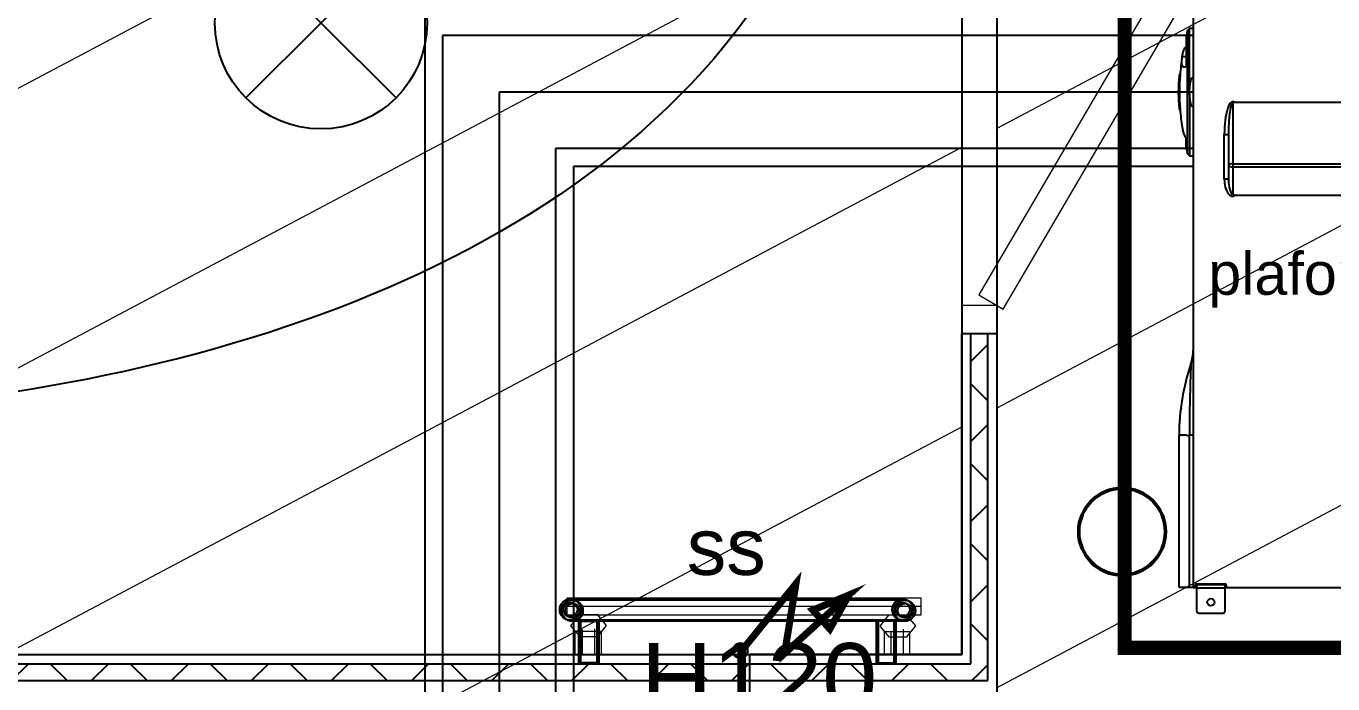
# Model space of a CAD drawing. Header units: millimetres. Extents: x 522027 to 600964, y -380282 to -298602.
# Drawn here: x 584084 to 585931, y -346921 to -345992 of the extents above; entities that cross this region are included whole.
import ezdxf

# ---------------------------------------------------------------- set-up
doc = ezdxf.new("R2010")
doc.units = ezdxf.units.MM
for name, color, linetype in [('3-BAT C-Niveau -2', 7, 'Continuous'), ('prlm-CHAUFF', 4, 'Continuous'), ('prlm-CHAUFF-CONV', 1, 'Continuous'), ('prlm-MOD', 64, 'Continuous')]:
    doc.layers.add(name, color=color, linetype=linetype)
doc.layers.add('faux plafond', color=9, linetype='Continuous', lineweight=15)
doc.layers.add('prlm-ELEC-CFO', color=1, linetype='Continuous', lineweight=25)
doc.styles.add('Arial', font='arial.ttf')
doc.styles.add('Geneva', font='arial.ttf')
doc.styles.get("Standard").update_dxf_attribs({"font": 'arial.ttf'})

# ---------------------------------------------------------------- blocks, each defined once
blk = doc.blocks.new('Groupe-29-1')
at = {"color": 7, "linetype": 'Continuous', "lineweight": 9}
for p, q in [((17002.51, -46609.49), (16953.38, -46618.79)), ((16999.63, -46616.93), (16999.04, -46613.82)), ((17001.35, -46616.6), (17000.68, -46613.08)), ((16956.78, -46625.04), (16956.12, -46621.59)), ((16958.5, -46624.72), (16957.82, -46621.13))]:
    blk.add_line(p, q, dxfattribs=at)
at = {"color": 7, "linetype": 'Continuous', "lineweight": 9, "flags": 128}
for points in [[(17002.73, -46610.7), (16953.61, -46620), (16953.15, -46617.59), (17002.28, -46608.28)], [(17002.3, -46612.29), (17000.73, -46611.02), (16998.24, -46611.52), (16997.31, -46613.28), (16998.88, -46614.54), (17001.37, -46614.05)], [(16954.37, -46621.36), (16955.94, -46622.63), (16958.43, -46622.13), (16959.36, -46620.37), (16957.8, -46619.11), (16955.3, -46619.6)], [(16959.36, -46624.55), (16955.77, -46625.23), (16955.16, -46622), (16958.74, -46621.32)]]:
    blk.add_lwpolyline(points, close=True, dxfattribs=at)
at = {"color": 7, "linetype": 'Continuous', "lineweight": 13, "flags": 128}
blk.add_lwpolyline([(17002.21, -46616.44), (16998.7, -46617.1), (16998.1, -46613.91), (17001.6, -46613.25)], close=True, dxfattribs=at)
at = {"color": 7, "insert": (16973.17, -46602.35), "char_height": 7.993, "width": 24.9991, "attachment_point": 2, "rotation": 10.6809, "line_spacing_factor": 1.060906, "style": 'Geneva'}
blk.add_mtext('ss', dxfattribs=at)
blk = doc.blocks.new('xi.PTCE')
at = {"layer": 'prlm-ELEC-CFO', "color": 0}
for points in [[(-10.61, 10.61), (10.61, -10.61)], [(10.61, 10.61), (-10.61, -10.61)]]:
    blk.add_lwpolyline(points, dxfattribs=at)
at = {"layer": 'prlm-ELEC-CFO', "color": 0, "linetype": 'ByBlock'}
blk.add_circle((0, 0), 15, dxfattribs=at)
blk = doc.blocks.new('xi.tsl-050-050')
at = {"layer": 'prlm-CHAUFF-CONV', "linetype": 'ByBlock', "lineweight": -2}
h = blk.add_hatch(color=0, dxfattribs=at)
edge = h.paths.add_edge_path()
edge.add_arc((-23.5, 7.5), 1.5, 0, 360)
edge = h.paths.add_edge_path(flags=17)
edge.add_arc((-23.5, 7.5), 1, 0, 360)
edge = h.paths.add_edge_path()
edge.add_arc((23.5, 7.5), 1.5, 0, 360)
edge = h.paths.add_edge_path(flags=17)
edge.add_arc((23.5, 7.5), 1, 0, 360)
at = {"layer": 'prlm-CHAUFF-CONV', "color": 0, "linetype": 'ByBlock', "lineweight": -2, "flags": 128}
for points in [[(23.5, 9), (-23.5, 9)], [(23.5, 6), (-23.5, 6)]]:
    blk.add_lwpolyline(points, dxfattribs=at)
at = {"layer": 'prlm-CHAUFF-CONV', "color": 0, "linetype": 'ByBlock', "lineweight": -2}
for points in [[(-19.73, 0), (-22.27, 0), (-22.27, 6), (-19.73, 6)], [(19.73, 0), (22.27, 0), (22.27, 6), (19.73, 6)]]:
    blk.add_lwpolyline(points, close=True, dxfattribs=at)
for centre, radius in [((-23.5, 7.5), 1.5), ((-23.5, 7.5), 1), ((23.5, 7.5), 1.5), ((23.5, 7.5), 1)]:
    blk.add_circle(centre, radius, dxfattribs=at)

msp = doc.modelspace()

# ---------------------------------------------------------------- hatches: boundary and pattern name
h = msp.add_hatch()
h.set_pattern_fill('02_ISOLANT', color=256, scale=10, angle=90, style=0, pattern_type=2)
h.set_pattern_definition([(134.999993, (505019.33, 142779.7), (-56.568549, -56.568536), []), (224.999993, (505019.33, 142779.7), (-56.568536, 56.568549), [])])
h.paths.add_polyline_path([(585418.9, -346892.9), (585442.9, -346916.9), (585442.9, -346426.7), (585418.9, -346426.7)])
h = msp.add_hatch()
h.set_pattern_fill('02_ISOLANT', color=256, scale=10, style=0, pattern_type=2)
h.set_pattern_definition([(44.999993, (505019.33, 142779.7), (-56.568536, 56.568549), []), (134.999993, (505019.33, 142779.7), (56.568549, 56.568536), [])])
h.paths.add_polyline_path([(583000.5, -346892.9), (583000.5, -346916.9), (585442.9, -346916.9), (585418.9, -346892.9)])
at = {"layer": 'faux plafond'}
h = msp.add_hatch(dxfattribs=at)
h.set_pattern_fill('BA 13', color=256, scale=10, angle=-10.7236, style=0, pattern_type=2)
h.set_pattern_definition([(207.93621, (505019.33, 142779.7), (-142.2261, 319.79952), [])])
h.paths.add_polyline_path([(585456.2, -345130.6), (584126, -345130.5), (584125.4, -344230.6), (587117.2, -344229.1), (587117.2, -345045.6), (587445.8, -345045.6), (587445.7, -345719.2), (586768.4, -345719.2), (586768.2, -347550.5), (585456.2, -347550.5)])
h = msp.add_hatch(dxfattribs=at)
h.set_pattern_fill('BA 13', color=256, scale=10, angle=-10.7236, style=0, pattern_type=2)
h.set_pattern_definition([(207.93621, (505019.33, 142779.7), (-142.2261, 319.79952), [])])
h.paths.add_polyline_path([(585106.2, -346879.7), (585106.2, -347529.9), (583620.8, -347529.9), (583620.8, -350842.7), (582999, -350842.7), (582996.7, -346929.9), (583896.7, -346929.9), (583899, -345179.9), (585405.9, -345179.9), (585405.9, -346879.9)])
at = {"layer": 'prlm-CHAUFF-CONV'}
h = msp.add_hatch(color=256, dxfattribs=at)
edge = h.paths.add_edge_path()
edge.add_arc((584852.7, -346816.5), 15, 0, 360)
edge = h.paths.add_edge_path(flags=17)
edge.add_arc((584852.7, -346816.5), 10, 0, 360)
edge = h.paths.add_edge_path()
edge.add_arc((585322.7, -346816.5), 15, 0, 360)
edge = h.paths.add_edge_path(flags=17)
edge.add_arc((585322.7, -346816.5), 10, 0, 360)

# ---------------------------------------------------------------- linework, layer by layer
at = {"color": 7, "linetype": 'Continuous', "lineweight": 13}
for p, q in [((585849.9, -345655.6), (585430, -346371.5)), ((585464.5, -346391.8), (585884.4, -345675.8)), ((585430, -346371.5), (585464.5, -346391.8)), ((585455.9, -346386.7), (585405.9, -346386.7)), ((585405.9, -346386.7), (585405.9, -346426.7)), ((585455.9, -346426.7), (585455.9, -346386.7)), ((585405.9, -346426.7), (585455.9, -346426.7))]:
    msp.add_line(p, q, dxfattribs=at)
for p, q in [((585405.9, -346879.9), (585405.9, -346426.7)), ((585455.9, -346426.7), (585405.9, -346426.7)), ((585405.9, -346879.9), (585405.9, -346426.7)), ((585418.9, -346892.9), (585418.9, -346426.7)), ((585418.9, -346892.9), (585418.9, -346426.7)), ((585442.9, -346916.9), (585442.9, -346426.7)), ((585442.9, -346916.9), (585442.9, -346426.7)), ((585455.9, -346929.9), (585455.9, -346426.7)), ((583000.5, -346879.9), (585405.9, -346879.9)), ((583000.5, -346879.9), (585405.9, -346879.9)), ((583000.5, -346892.9), (585418.9, -346892.9)), ((583000.5, -346892.9), (585418.9, -346892.9)), ((583000.5, -346916.9), (585442.9, -346916.9)), ((583000.5, -346916.9), (585442.9, -346916.9))]:
    msp.add_line(p, q)
at = {"ltscale": 50.8, "flags": 128}
msp.add_lwpolyline([(585456.2, -345130.6), (584126, -345130.5), (584125.4, -344230.6), (587117.2, -344229.1), (587117.2, -345045.6), (587445.8, -345045.6), (587445.7, -345719.2), (586768.4, -345719.2), (586768.2, -347550.5), (585456.2, -347550.5)], close=True, dxfattribs=at)
at = {"color": 7, "linetype": 'Continuous', "lineweight": 5}
msp.add_arc((586727.2, -347550.4), 830.5, 92.069, 179.9993, dxfattribs=at)
at = {"layer": '3-BAT C-Niveau -2', "ltscale": 50.8, "flags": 128}
for points in [[(585106.2, -346879.7), (585106.2, -347529.9), (583620.8, -347529.9), (583620.8, -350842.7), (582999, -350842.7), (582996.7, -346929.9), (583896.7, -346929.9), (583899, -345179.9)], [(585405.9, -345179.9), (585405.9, -346879.9), (585106.2, -346879.7)]]:
    msp.add_lwpolyline(points, dxfattribs=at)
at = {"layer": 'prlm-CHAUFF', "ltscale": 50}
for p, q in [((585733.1, -345955), (585733.1, -346785)), ((585728.1, -345995), (585725.3, -345997.8)), ((585728.1, -346085), (585728.1, -345995)), ((585733.1, -345995), (585728.1, -345995)), ((585723.1, -346007), (585723.1, -346049.5)), ((585725.3, -346172.3), (585725.3, -345997.8)), ((585723.1, -346035), (585717.7, -346035)), ((585714.7, -346059.3), (585713.7, -346059.2)), ((585728.1, -346085), (585728.1, -346175)), ((585789.1, -346100.1), (585789.1, -346186.6)), ((585791.3, -346099.4), (586474.8, -346099.4)), ((585713.5, -346109.7), (585714.5, -346109.6)), ((585777.1, -346208.1), (585777.1, -346145)), ((585777.1, -346145), (585783.1, -346145)), ((585783.1, -346145), (585783.1, -346208.1)), ((585723.1, -346163), (585723.1, -346150.3)), ((585725.3, -346172.3), (585728.1, -346175)), ((585728.1, -346175), (585733.1, -346175)), ((585789.1, -346186.6), (586477.1, -346186.6)), ((585789.1, -346186.6), (585789.1, -346191.1)), ((585789.1, -346191.1), (585789.1, -346229.1)), ((586477.1, -346191.1), (585789.1, -346191.1)), ((585783.1, -346208.1), (585777.1, -346208.1)), ((585793.4, -346230.5), (586472.7, -346230.5)), ((585713.1, -346562.8), (585713.1, -346570.3)), ((585714, -346570), (585713.1, -346570)), ((585723.6, -346570), (585714.9, -346570)), ((585727.8, -346570), (585726.9, -346570)), ((585727.8, -346785), (585727.8, -346570)), ((585733.1, -346570), (585727.8, -346570)), ((585713.1, -346785), (585713.1, -346570.3)), ((585713.1, -346785), (585713.1, -346570.3)), ((585727.8, -346785), (585713.1, -346785)), ((585733.1, -346785), (585727.8, -346785)), ((585733.1, -346785), (585736.6, -346785)), ((585736.6, -346785), (585736.6, -346781.5)), ((585736.6, -346781.5), (585738.1, -346781.5)), ((585738.1, -346780), (585778.1, -346780)), ((585738.1, -346780), (585738.1, -346781.5)), ((585778.1, -346781.5), (585738.1, -346781.5)), ((585738.1, -346781.5), (585738.1, -346783.5)), ((585738.1, -346785.5), (585738.1, -346783.5)), ((585738.1, -346785.5), (585778.1, -346785.5)), ((585738.1, -346818.5), (585738.1, -346785.5)), ((585778.1, -346780), (585778.1, -346781.5)), ((585778.1, -346783.5), (585778.1, -346781.5)), ((585779.6, -346781.5), (585778.1, -346781.5)), ((585778.1, -346785.5), (585778.1, -346783.5)), ((585778.1, -346785), (585779.6, -346785)), ((585778.1, -346818.5), (585778.1, -346785.5)), ((585779.6, -346781.5), (585779.6, -346785)), ((585779.6, -346785), (586486.6, -346785)), ((585741.1, -346821.5), (585775.1, -346821.5))]:
    msp.add_line(p, q, dxfattribs=at)
at = {"layer": 'prlm-CHAUFF'}
for p, q in [((584647, -345980), (584647, -347263.5)), ((585733.1, -346005), (584672, -346005)), ((584672, -346005), (584672, -347263.5)), ((585733.1, -346085), (584752, -346085)), ((584752, -346085), (584752, -347263.5)), ((585733.1, -346165), (584832, -346165)), ((584832, -346165), (584832, -347263.5)), ((585733.1, -346190), (584857, -346190)), ((584857, -346190), (584857, -347263.5))]:
    msp.add_line(p, q, dxfattribs=at)
at = {"layer": 'prlm-CHAUFF', "ltscale": 50}
msp.add_circle((585758.1, -346806), 5, dxfattribs=at)
for centre, radius, start, end in [((586112.9, -346096.6), 400, 165.6911, 167.0531), ((586112.9, -346096.6), 400, 171.1388, 174.8568), ((585898.4, -346084.4), 186.2, 174.9708, 185.7404), ((585939, -346084.2), 226.7, 176.0894, 184.7758), ((586039.6, -346085.5), 327, 175.3927, 184.216), ((586112.9, -346096.6), 401, 176.0757, 176.6864), ((586112.9, -346096.6), 401, 174.8568, 176.0079), ((586048.2, -346085.5), 334.5, 175.7604, 184.1304), ((585883.1, -346084.9), 171, 176.1392, 185.5504), ((585887.8, -346085), 175.7, 184.0984, 185.3931), ((586112.9, -346073.4), 401, 183.5417, 185.1618), ((585791.1, -346102.5), 3.13, 87.2158, 130.9483), ((586112.9, -346073.4), 400, 185.1618, 188.8621), ((586112.9, -346073.4), 400, 192.9469, 194.3089), ((585793.1, -346224.1), 6.48, 231.6234, 272.6345), ((585673.1, -346450), 60, 341.4876, 360), ((586031.4, -346571.5), 318.3, 161.2261, 179.7772), ((588152.7, -346571.3), 2424.9, 177.5792, 179.9704), ((585931.4, -346566.3), 218.2, 170.8662, 179.0866), ((585725.3, -346562.8), 7.4, 256.986, 283.014), ((585738.1, -346781.5), 1.5, 90, 180), ((585736.6, -346783.5), 1.5, 270, 0), ((585778.1, -346781.5), 1.5, 0, 90), ((585779.6, -346783.5), 1.5, 180, 270), ((585741.1, -346818.5), 3, 180, 270), ((585775.1, -346818.5), 3, 270, 0)]:
    msp.add_arc(centre, radius, start, end, dxfattribs=at)
for centre, major_axis, ratio, start_param, end_param in [((585789.1, -346145), (0, -46.4), 0.258819, 2.956738, 4.712389), ((585789.1, -346145), (0, 44.8), 0.133894, 0, 1.570796), ((585789.1, -346188.1), (6, 0), 0.258819, 1.570796, 3.141593), ((585789.1, -346188.1), (-6, 0), 0.5, 0, 1.570796), ((585789.1, -346208.1), (0, 24), 0.5, 1.570796, 3.509693), ((585789.1, -346208.1), (0, 21), 0.285714, 1.570796, 3.141593)]:
    msp.add_ellipse(centre, major_axis=major_axis, ratio=ratio, start_param=start_param, end_param=end_param, dxfattribs=at)
for points, knots in [([(585717.7, -346035), (585718, -346033.1), (585718.3, -346031.4), (585719, -346028.3), (585719.5, -346026.9), (585720.4, -346024.6), (585720.9, -346023.6), (585721.6, -346022.3), (585721.9, -346022), (585722.5, -346021.3), (585722.8, -346021.1), (585723.1, -346020.8)], [0, 0, 0, 0, 0.25, 0.25, 0.5, 0.5, 0.75, 0.75, 0.875, 0.875, 1, 1, 1, 1]), ([(585723.1, -346049.5), (585721.8, -346050), (585720.7, -346050.2), (585718.9, -346049.5), (585718.2, -346048.8), (585717.6, -346047.2), (585717.5, -346046.9), (585717.3, -346046.2), (585717.3, -346045.8), (585717.1, -346044.5), (585717, -346043.6), (585717, -346040.5), (585717.2, -346038), (585717.7, -346035)], [0, 0, 0, 0, 0.25, 0.25, 0.5, 0.5, 0.5625, 0.5625, 0.625, 0.625, 0.75, 0.75, 1, 1, 1, 1]), ([(585728.1, -346085), (585728.1, -346083.1), (585728.1, -346081.3), (585728.3, -346077.5), (585728.5, -346075.6), (585728.9, -346072.9), (585729.1, -346071.9), (585729.5, -346070.1), (585729.7, -346069.1), (585730.1, -346067.8), (585730.3, -346067.3), (585730.6, -346066.5), (585730.8, -346066), (585731.1, -346065.4), (585731.2, -346065.2), (585731.5, -346064.8), (585731.7, -346064.6), (585732, -346064.3), (585732.2, -346064.1), (585732.5, -346064), (585732.6, -346063.9), (585732.8, -346063.8), (585732.9, -346063.8), (585733.1, -346063.8)], [0, 0, 0, 0, 0.25, 0.25, 0.5, 0.5, 0.625, 0.625, 0.75, 0.75, 0.8125, 0.8125, 0.875, 0.875, 0.90625, 0.90625, 0.9375, 0.9375, 0.96875, 0.96875, 0.984375, 0.984375, 1, 1, 1, 1]), ([(585733.1, -346106.2), (585732.9, -346106.2), (585732.8, -346106.2), (585732.6, -346106.1), (585732.5, -346106.1), (585732.3, -346106), (585732.2, -346105.9), (585732, -346105.8), (585731.9, -346105.7), (585731.7, -346105.4), (585731.5, -346105.2), (585731.2, -346104.8), (585731.1, -346104.6), (585730.8, -346104), (585730.6, -346103.6), (585730.3, -346102.7), (585730.1, -346102.3), (585729.7, -346100.9), (585729.5, -346100), (585729.1, -346098.2), (585728.9, -346097.3), (585728.7, -346095.4), (585728.6, -346094.5), (585728.4, -346092.6), (585728.3, -346091.6), (585728.1, -346088.8), (585728.1, -346086.9), (585728.1, -346085)], [0, 0, 0, 0, 0.015625, 0.015625, 0.03125, 0.03125, 0.046875, 0.046875, 0.0625, 0.0625, 0.09375, 0.09375, 0.125, 0.125, 0.1875, 0.1875, 0.25, 0.25, 0.375, 0.375, 0.5, 0.5, 0.625, 0.625, 0.75, 0.75, 1, 1, 1, 1]), ([(585717.7, -346135), (585718, -346137), (585718.3, -346138.8), (585719.1, -346142), (585719.5, -346143.4), (585720.4, -346146), (585720.9, -346147.1), (585721.7, -346148.5), (585721.9, -346148.9), (585722.5, -346149.7), (585722.8, -346150), (585723.1, -346150.3)], [0, 0, 0, 0, 0.25, 0.25, 0.5, 0.5, 0.75, 0.75, 0.875, 0.875, 1, 1, 1, 1]), ([(585713.1, -346570.3), (585713.1, -346570.3), (585713.1, -346570.3), (585713.1, -346570.2), (585713.1, -346570.2), (585713.1, -346570.2), (585713.1, -346570.2), (585713.1, -346570.1), (585713.1, -346570.1), (585713.1, -346570.1), (585713.1, -346570.1), (585713.1, -346570.1), (585713.1, -346570.1), (585713.1, -346570.1), (585713.1, -346570), (585713.1, -346570)], [0, 0, 0, 0, 0.5, 0.5, 0.75, 0.75, 0.875, 0.875, 0.9375, 0.9375, 0.96875, 0.96875, 0.984375, 0.984375, 1, 1, 1, 1]), ([(585714, -346570), (585714, -346570), (585714, -346570), (585714, -346570.1), (585714, -346570.1), (585714, -346570.1), (585714, -346570.1), (585714, -346570.1), (585714, -346570.1), (585714, -346570.1), (585714.1, -346570.1), (585714.1, -346570.2), (585714.1, -346570.2), (585714.3, -346570.2), (585714.3, -346570.2), (585714.5, -346570.2), (585714.6, -346570.2), (585714.7, -346570.2), (585714.7, -346570.2), (585714.8, -346570.1), (585714.8, -346570.1), (585714.9, -346570.1), (585714.9, -346570.1), (585714.9, -346570.1), (585714.9, -346570.1), (585714.9, -346570.1), (585714.9, -346570.1), (585714.9, -346570), (585714.9, -346570), (585714.9, -346570)], [0, 0, 0, 0, 0.007813, 0.007813, 0.015625, 0.015625, 0.03125, 0.03125, 0.0625, 0.0625, 0.125, 0.125, 0.25, 0.25, 0.5, 0.5, 0.75, 0.75, 0.875, 0.875, 0.9375, 0.9375, 0.96875, 0.96875, 0.984375, 0.984375, 0.992187, 0.992187, 1, 1, 1, 1])]:
    msp.add_open_spline(points, degree=3, knots=knots, dxfattribs=at)
at = {"layer": 'prlm-CHAUFF-CONV'}
for p, q in [((585322.7, -346801.5), (584852.7, -346801.5)), ((585322.7, -346831.5), (584852.7, -346831.5)), ((584865, -346891.5), (584865, -346831.5)), ((584865, -346831.5), (584890.4, -346831.5)), ((584890.4, -346831.5), (584890.4, -346891.5)), ((585310.4, -346831.5), (585285, -346831.5)), ((585285, -346831.5), (585285, -346891.5)), ((585310.4, -346891.5), (585310.4, -346831.5)), ((584890.4, -346891.5), (584865, -346891.5)), ((585285, -346891.5), (585310.4, -346891.5))]:
    msp.add_line(p, q, dxfattribs=at)
for centre, radius in [((584852.7, -346816.5), 15), ((584852.7, -346816.5), 10), ((585322.7, -346816.5), 15), ((585322.7, -346816.5), 10)]:
    msp.add_circle(centre, radius, dxfattribs=at)
at = {"layer": 'prlm-ELEC-CFO', "lineweight": 25, "const_width": 10}
msp.add_lwpolyline([(585091.8, -346878.4), (585171.6, -346780), (585155.6, -346878.4), (585246.1, -346796), (585195.5, -346817.2), (585219.5, -346843.8), (585243.4, -346801.3)], dxfattribs=at)
at = {"layer": 'prlm-ELEC-CFO', "lineweight": 50}
msp.add_circle((585632.7, -346706.3), 61.3, dxfattribs=at)
at = {"layer": 'prlm-ELEC-CFO', "lineweight": 30}
msp.add_circle((585093, -346874.6), 10.6, dxfattribs=at)
at = {"layer": 'prlm-ELEC-CFO'}
msp.add_spline([(585327, -345531.9), (585100.5, -345981.5), (583622, -346543), (583156.7, -346519)], degree=3, dxfattribs=at)
at = {"layer": 'prlm-MOD', "ltscale": 50}
for p, q in [((585633.6, -346869.1), (585633.6, -345735.2)), ((586615.2, -346869.1), (585633.6, -346869.1))]:
    msp.add_line(p, q, dxfattribs=at)
at = {"layer": 'prlm-MOD', "color": 7, "ltscale": 50, "const_width": 20}
msp.add_lwpolyline([(585636.3, -345736.6), (586618, -345736.6), (586618, -346870.5), (585636.3, -346870.5)], close=True, dxfattribs=at)

# ---------------------------------------------------------------- block references
at = {"xscale": 10, "yscale": 10, "zscale": 10, "rotation": 349.2763985886067}
msp.add_blockref('Groupe-29-1', (505019.3, 142779.7), dxfattribs=at)
at = {"layer": 'prlm-CHAUFF-CONV', "xscale": 10, "yscale": 10, "zscale": 10}
msp.add_blockref('xi.tsl-050-050', (585090.5, -346892.9), dxfattribs=at)
at = {"layer": 'prlm-ELEC-CFO', "xscale": 10, "yscale": 10, "zscale": 10}
msp.add_blockref('xi.PTCE', (584500.3, -345987.2), dxfattribs=at)

# ---------------------------------------------------------------- texts
at = {"insert": (585754.4, -346311.5), "char_height": 60, "attachment_point": 1, "rotation": 360, "line_spacing_factor": 0.834288, "style": 'Arial'}
msp.add_mtext('plafond démontable', dxfattribs=at)
at = {"layer": 'prlm-ELEC-CFO', "lineweight": 25}
msp.add_text('H120', height=100, dxfattribs=at).set_placement((584952.6, -346963.8))

doc.saveas('drawing.dxf')
